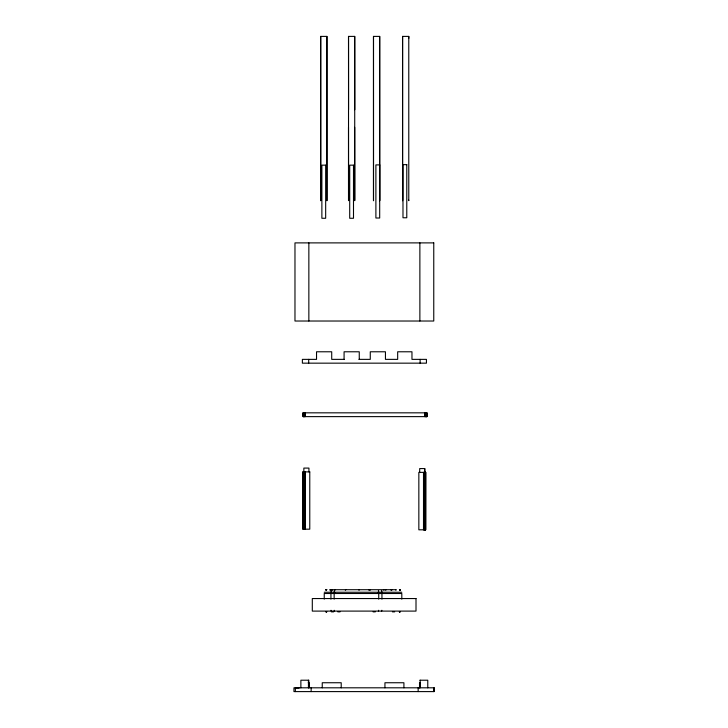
<?xml version="1.0" encoding="UTF-8"?>
<svg xmlns="http://www.w3.org/2000/svg" width="728" height="728" viewBox="0 0 728 728"><rect width="100%" height="100%" fill="white"/><g stroke="black" fill="none" stroke-linecap="round" stroke-linejoin="round"><path stroke-width="1.09" d="M300.873 687.805L300.873 680.216L308.836 680.216L308.836 687.805L308.799 682.746M308.445 687.805L308.445 680.216M420.183 687.805L420.183 680.216M427.773 687.805L427.773 680.216L419.91 680.216M320.702 36.4L320.711 200.655L320.702 36.4L326.899 36.4L326.908 200.655L326.899 36.4M354.764 109.737L354.718 36.4L348.521 36.4L348.53 200.655L348.494 127.318M354.718 36.4L354.727 200.655L354.691 127.318M373.491 36.4L373.5 200.655L373.491 36.4L379.688 36.4L379.697 200.655L379.688 36.4M402.584 36.4L402.584 200.655L402.584 36.4L408.772 36.4L408.781 200.655L408.772 200.127M408.772 38.429L408.772 36.4M330.94 592.237L331.249 590.454M334.152 592.237L334.461 590.454M378.651 610.282L378.424 611.101M381.863 610.282L381.636 611.101M326.608 589.726L325.807 589.908L326.772 589.707M326.49 589.908L326.772 589.798M326.435 611.82L325.807 611.647L326.772 611.848M399.472 589.908L400.236 589.908L399.399 589.726M399.617 611.82L400.236 611.647L399.472 611.647M400.236 611.647L399.29 611.848L399.745 611.647M326.426 589.817L325.807 589.908M399.472 611.793L400.209 611.647L399.481 611.829M334.807 590.217L335.317 589.707M345.327 590.217L345.836 589.707M370.024 590.217L370.525 589.707M385.631 590.217L386.122 589.716M391.555 590.217L392.064 589.707M395.85 590.217L396.351 589.707L329.702 589.707L330.212 590.217M399.563 611.793L399.827 611.647M325.962 589.908L326.435 589.735M344.189 359.368L331.713 359.368L331.713 351.779L316.534 351.779L316.534 359.368L302.375 359.368L302.375 363.163L426.444 363.163L426.444 359.368L411.966 359.368L411.966 351.779L397.67 351.779L397.67 359.368L385.449 359.368L385.449 351.779L370.27 351.779L370.27 359.368L358.931 359.368M303.066 412.831L427.008 412.831L427.008 416.625L303.066 416.625L303.085 412.831L303.157 416.625M424.761 472.372L424.761 468.577L419.692 468.577L419.692 472.372M425.707 472.372L418.846 472.372L418.846 529.811L425.68 529.811L425.68 472.372L425.616 529.811M324.242 592.237L401.811 592.237M331.376 611.848L333.642 611.848M337.801 611.848L340.067 611.848M373.064 611.848L375.329 611.848M392.41 611.848L394.676 611.848M308.262 682.746L309 682.746L309 687.805M420.375 682.746L419.519 682.746L419.519 687.805M295.35 688.051L299.144 688.051M399.617 589.735L400.236 589.908L399.517 589.762M326.044 611.738L326.49 611.647M326.017 611.647L325.807 611.647M326.117 611.738L326.654 611.829M400.245 589.908L399.745 589.908M400.091 589.908L399.899 589.908M390.736 589.707L391.245 590.217M383.465 589.707L383.974 590.217M368.632 589.707L369.132 590.217M358.613 589.707L359.122 590.217M332.177 589.707L332.678 590.217M381.636 590.454L381.945 592.237M378.424 590.454L378.733 592.237M334.461 611.101L334.234 610.282M331.249 611.101L331.022 610.282M348.521 36.4L348.566 109.737M433.943 687.805L433.943 691.6M426.817 412.831L426.817 416.625M426.672 412.831L426.672 416.625M426.481 412.831L426.481 416.625M426.262 412.831L426.262 416.625M426.017 412.831L426.017 416.625M425.744 412.831L425.744 416.625M425.443 412.831L425.443 416.625M425.507 472.372L425.507 529.811M425.361 472.372L425.361 529.811M425.134 412.831L425.134 416.625M425.179 472.372L425.179 529.811M424.961 472.372L424.961 529.811M424.806 412.831L424.806 416.625M424.743 468.577L424.715 529.811M424.442 472.372L424.442 529.811M424.142 472.372L424.142 529.811M423.823 472.372L423.823 529.811M423.505 472.372L423.505 529.811M420.12 359.368L420.12 363.163M419.874 242.888L419.874 321.021M419.637 682.746L419.637 687.805M418.154 687.805L418.154 691.6M403.913 687.805L403.913 682.746L384.939 682.746L384.939 687.805M401.811 599.153L401.811 593.502L324.242 593.502L324.242 599.153M381.945 593.502L381.945 599.153M381.417 592.237L381.417 593.502M378.733 593.502L378.733 599.153M378.205 592.237L378.205 593.502M359.259 359.368L359.259 351.779L344.08 351.779L344.08 359.368M341.214 687.805L341.214 682.746L322.249 682.746L322.249 687.805M334.671 592.237L334.671 593.502M334.152 593.502L334.152 599.153M331.458 592.237L331.458 593.502M330.94 593.502L330.94 599.153M311.147 687.805L311.147 691.6M308.918 471.88L308.936 468.086L303.858 468.086L303.858 471.88M308.854 242.888L308.854 321.021M308.699 359.368L308.699 363.163M305.269 412.831L305.269 416.625M305.114 471.88L305.114 529.183M304.941 412.831L304.941 416.625M304.795 471.88L304.795 529.183M304.632 412.831L304.632 416.625M304.477 471.88L304.477 529.183M304.331 412.831L304.331 416.625M304.058 412.831L304.058 416.625M304.186 471.88L304.186 529.183M303.904 471.88L303.904 529.183M303.804 412.831L303.804 416.625M303.594 412.831L303.594 416.625M303.658 471.88L303.658 529.183M303.44 471.88L303.44 529.183M303.403 412.831L303.403 416.625M303.257 471.88L303.257 529.183M303.003 471.88L303.112 529.183M295.368 687.805L295.368 691.6M406.779 164.646L402.984 164.646L402.984 217.763L406.779 217.763L406.779 164.646M379.688 164.901L375.894 164.901L375.894 218.018L379.688 218.018L379.688 164.901M325.671 165.156L321.876 165.156L321.876 218.273L325.671 218.273L325.671 165.156M353.499 165.156L349.704 165.156L349.704 218.273L353.499 218.273L353.499 165.156M433.761 242.888L294.976 242.888L294.976 321.021L433.761 321.021L433.761 242.888M309.773 471.88L302.921 471.88L302.939 529.183L309.773 529.183L309.773 471.88M416.007 598.553L312.303 598.553L312.303 611.101L416.007 611.101L416.007 598.553M434.043 687.805L293.957 687.805L293.957 691.6L434.043 691.6L434.043 687.805"/></g></svg>
